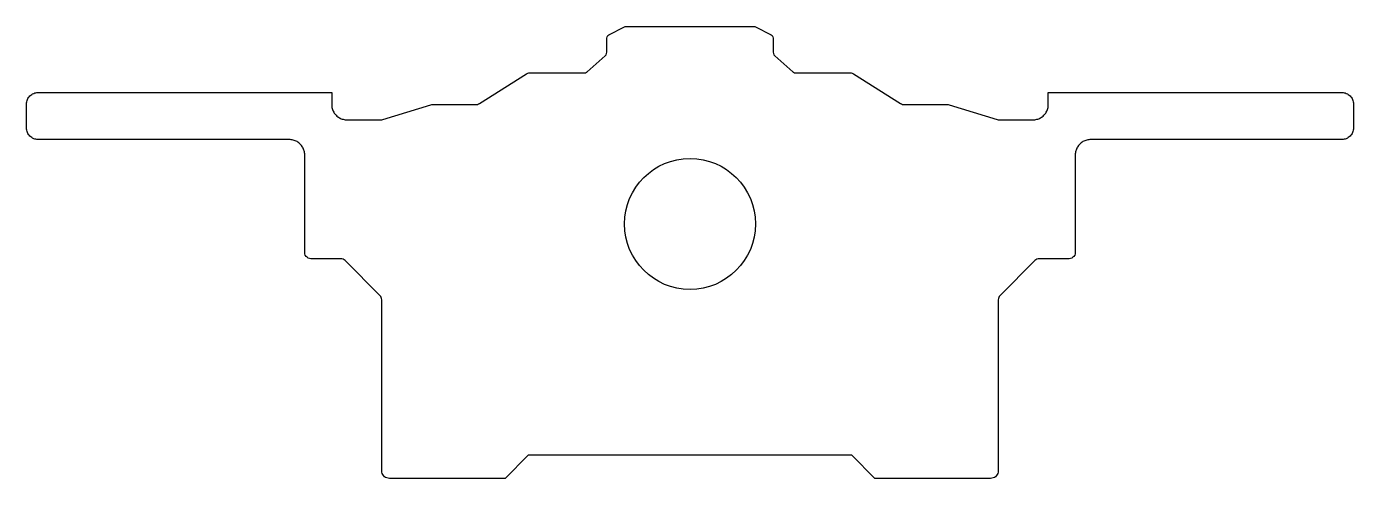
# Model space of a CAD drawing. Header units: millimetres. Extents: x -86 to 86, y -33 to 26.
import ezdxf

# ---------------------------------------------------------------- set-up
doc = ezdxf.new("R2010")
doc.units = ezdxf.units.MM
doc.layers.add('BOARD_OUTLINE', color=7, linetype='Continuous')

msp = doc.modelspace()

# ---------------------------------------------------------------- linework, layer by layer
at = {"layer": 'BOARD_OUTLINE'}
msp.add_lwpolyline([(-52, 10.95), (-84.6, 10.95), (-84.75, 10.96), (-84.89, 10.98), (-85.04, 11.01), (-85.17, 11.06), (-85.31, 11.13), (-85.43, 11.2), (-85.55, 11.29), (-85.66, 11.39), (-85.76, 11.5), (-85.85, 11.62), (-85.92, 11.74), (-85.99, 11.88), (-86.04, 12.01), (-86.07, 12.16), (-86.09, 12.3), (-86.1, 12.45), (-86.1, 15.55), (-86.09, 15.7), (-86.07, 15.84), (-86.04, 15.99), (-85.99, 16.12), (-85.92, 16.26), (-85.85, 16.38), (-85.76, 16.5), (-85.66, 16.61), (-85.55, 16.71), (-85.43, 16.8), (-85.31, 16.87), (-85.17, 16.94), (-85.04, 16.99), (-84.89, 17.02), (-84.75, 17.04), (-84.6, 17.05), (-46.5, 17.05), (-46.5, 15.5), (-46.5, 15.37), (-46.48, 15.24), (-46.46, 15.11), (-46.43, 14.98), (-46.39, 14.86), (-46.35, 14.73), (-46.29, 14.62), (-46.23, 14.5), (-46.16, 14.39), (-46.09, 14.28), (-46, 14.18), (-45.91, 14.09), (-45.82, 14), (-45.72, 13.91), (-45.61, 13.84), (-45.5, 13.77), (-45.38, 13.71), (-45.27, 13.65), (-45.14, 13.61), (-45.02, 13.57), (-44.89, 13.54), (-44.76, 13.52), (-44.63, 13.5), (-44.5, 13.5), (-40.12, 13.5), (-40, 13.51), (-39.88, 13.54), (-33.62, 15.46), (-33.5, 15.49), (-33.38, 15.5), (-27.73, 15.5), (-27.58, 15.51), (-27.44, 15.56), (-27.3, 15.62), (-21.2, 19.48), (-21.06, 19.54), (-20.92, 19.59), (-20.77, 19.6), (-13.73, 19.6), (-13.58, 19.62), (-13.45, 19.67), (-13.33, 19.75), (-11, 21.82), (-10.89, 21.95), (-10.82, 22.1), (-10.8, 22.27), (-10.8, 24.09), (-10.77, 24.27), (-10.67, 24.43), (-10.52, 24.54), (-8.51, 25.55), (-8.4, 25.59), (-8.28, 25.6), (8.28, 25.6), (8.4, 25.59), (8.51, 25.55), (10.52, 24.54), (10.67, 24.43), (10.77, 24.27), (10.8, 24.09), (10.8, 22.27), (10.82, 22.1), (10.89, 21.95), (11, 21.82), (13.33, 19.75), (13.45, 19.67), (13.58, 19.62), (13.73, 19.6), (20.77, 19.6), (20.92, 19.59), (21.06, 19.54), (21.2, 19.48), (27.3, 15.62), (27.44, 15.56), (27.58, 15.51), (27.73, 15.5), (33.38, 15.5), (33.5, 15.49), (33.62, 15.46), (39.88, 13.54), (40, 13.51), (40.12, 13.5), (44.5, 13.5), (44.63, 13.5), (44.76, 13.52), (44.89, 13.54), (45.02, 13.57), (45.14, 13.61), (45.27, 13.65), (45.38, 13.71), (45.5, 13.77), (45.61, 13.84), (45.72, 13.91), (45.82, 14), (45.91, 14.09), (46, 14.18), (46.09, 14.28), (46.16, 14.39), (46.23, 14.5), (46.29, 14.62), (46.35, 14.73), (46.39, 14.86), (46.43, 14.98), (46.46, 15.11), (46.48, 15.24), (46.5, 15.37), (46.5, 15.5), (46.5, 17.05), (84.6, 17.05), (84.75, 17.04), (84.89, 17.02), (85.04, 16.99), (85.17, 16.94), (85.31, 16.87), (85.43, 16.8), (85.55, 16.71), (85.66, 16.61), (85.76, 16.5), (85.85, 16.38), (85.92, 16.26), (85.99, 16.12), (86.04, 15.99), (86.07, 15.84), (86.09, 15.7), (86.1, 15.55), (86.1, 12.45), (86.09, 12.3), (86.07, 12.16), (86.04, 12.01), (85.99, 11.88), (85.92, 11.74), (85.85, 11.62), (85.76, 11.5), (85.66, 11.39), (85.55, 11.29), (85.43, 11.2), (85.31, 11.13), (85.17, 11.06), (85.04, 11.01), (84.89, 10.98), (84.75, 10.96), (84.6, 10.95), (52, 10.95), (51.87, 10.95), (51.74, 10.93), (51.61, 10.91), (51.48, 10.88), (51.36, 10.84), (51.23, 10.8), (51.12, 10.74), (51, 10.68), (50.89, 10.61), (50.78, 10.54), (50.68, 10.45), (50.59, 10.36), (50.5, 10.27), (50.41, 10.17), (50.34, 10.06), (50.27, 9.95), (50.21, 9.83), (50.15, 9.72), (50.11, 9.59), (50.07, 9.47), (50.04, 9.34), (50.02, 9.21), (50, 9.08), (50, 8.95), (50, -3.7), (49.98, -3.88), (49.92, -4.05), (49.82, -4.2), (49.7, -4.32), (49.55, -4.42), (49.38, -4.48), (49.2, -4.5), (45.33, -4.5), (45.17, -4.52), (45.03, -4.56), (44.89, -4.63), (44.77, -4.73), (40.23, -9.27), (40.14, -9.39), (40.06, -9.52), (40.02, -9.67), (40, -9.83), (40, -32), (39.98, -32.17), (39.94, -32.34), (39.87, -32.5), (39.77, -32.64), (39.64, -32.77), (39.5, -32.87), (39.34, -32.94), (39.17, -32.98), (39, -33), (24, -33), (21, -30), (-21, -30), (-24, -33), (-39, -33), (-39.17, -32.98), (-39.34, -32.94), (-39.5, -32.87), (-39.64, -32.77), (-39.77, -32.64), (-39.87, -32.5), (-39.94, -32.34), (-39.98, -32.17), (-40, -32), (-40, -9.83), (-40.02, -9.67), (-40.06, -9.52), (-40.14, -9.39), (-40.23, -9.27), (-44.77, -4.73), (-44.89, -4.63), (-45.03, -4.56), (-45.17, -4.52), (-45.33, -4.5), (-49.2, -4.5), (-49.38, -4.48), (-49.55, -4.42), (-49.7, -4.32), (-49.82, -4.2), (-49.92, -4.05), (-49.98, -3.88), (-50, -3.7), (-50, 8.95), (-50, 9.08), (-50.02, 9.21), (-50.04, 9.34), (-50.07, 9.47), (-50.11, 9.59), (-50.15, 9.72), (-50.21, 9.83), (-50.27, 9.95), (-50.34, 10.06), (-50.41, 10.17), (-50.5, 10.27), (-50.59, 10.36), (-50.68, 10.45), (-50.78, 10.54), (-50.89, 10.61), (-51, 10.68), (-51.12, 10.74), (-51.23, 10.8), (-51.36, 10.84), (-51.48, 10.88), (-51.61, 10.91), (-51.74, 10.93), (-51.87, 10.95)], close=True, dxfattribs=at)
msp.add_circle((0, 0), 8.5, dxfattribs=at)

doc.saveas('drawing.dxf')
